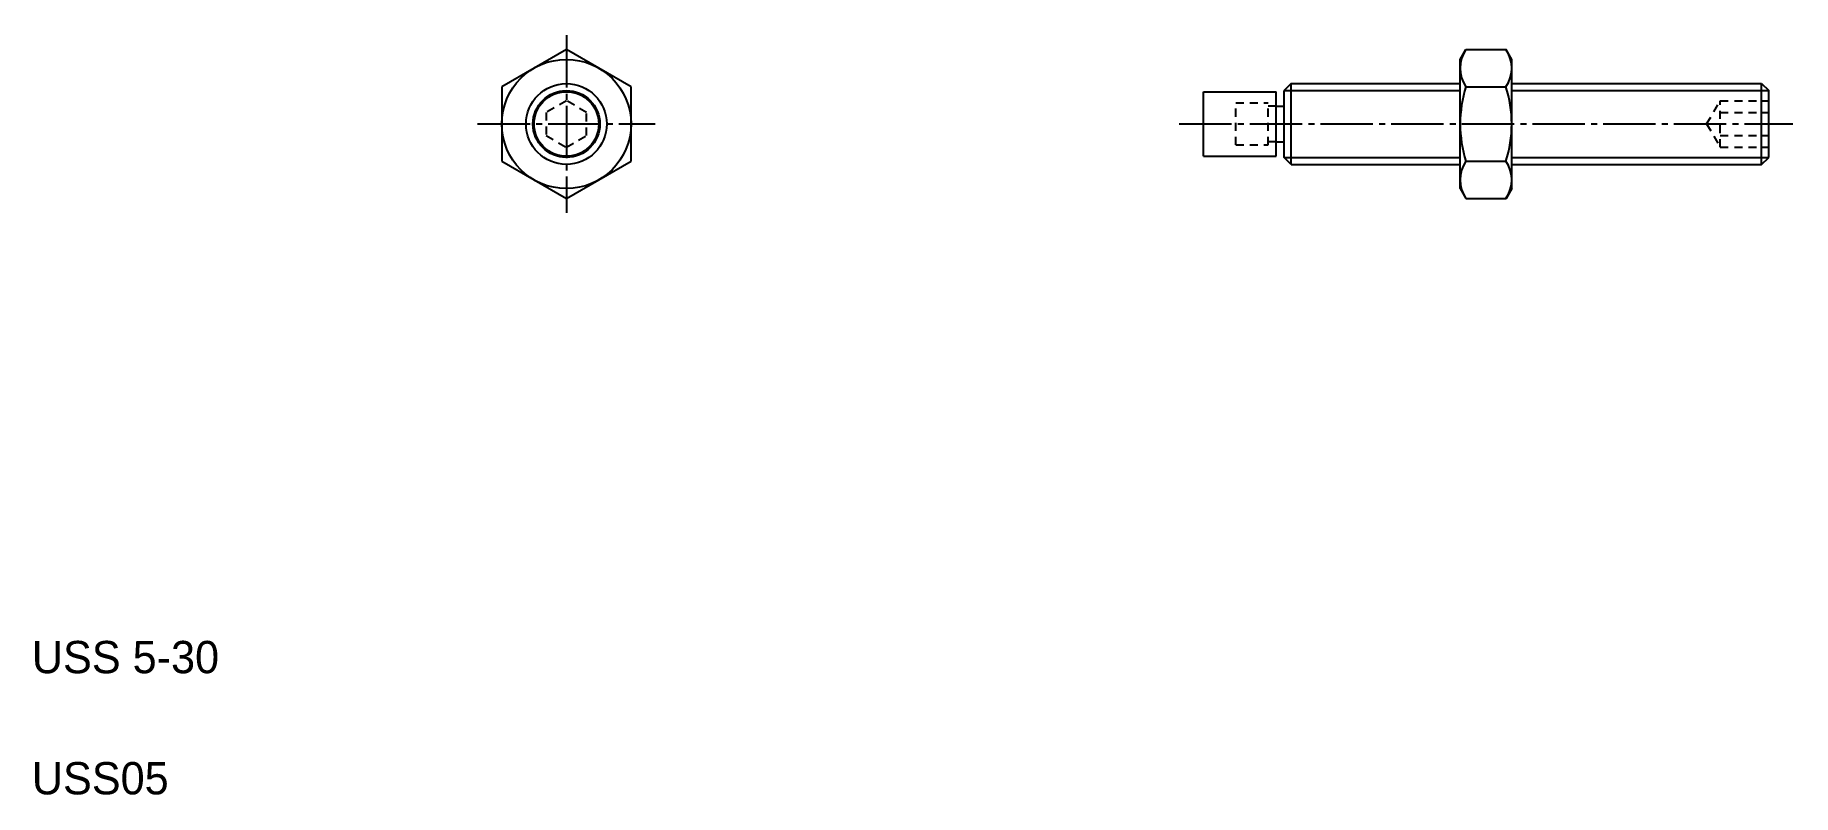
# Model space of a CAD drawing. Extents: x 5 to 114, y 5 to 52.
import ezdxf

# ---------------------------------------------------------------- set-up
doc = ezdxf.new("R2010")
doc.units = 0
doc.header["$LTSCALE"] = 0.25
doc.linetypes.add('CENTER', pattern=[17.5, 13, -1.5, 1.5, -1.5])
doc.linetypes.add('DASHED', pattern=[3.5, 2, -1.5])
doc.layers.get('0').update_dxf_attribs({"linetype": 'CONTINUOUS'})
doc.layers.add('CENTER', color=1, linetype='CENTER')

msp = doc.modelspace()

# ---------------------------------------------------------------- linework, layer by layer
at = {"color": 7, "linetype": 'CONTINUOUS'}
for p, q in [((38.1, 51.12), (34.1, 48.81)), ((42.1, 48.81), (38.1, 51.12)), ((93.44, 50.5), (93.79, 51.12)), ((93.44, 42.5), (93.44, 50.5)), ((93.79, 51.12), (96.28, 51.12)), ((96.64, 50.5), (96.28, 51.12)), ((96.64, 42.5), (96.64, 50.5)), ((82.97, 49), (82.54, 48.57)), ((82.97, 49), (93.44, 49)), ((82.97, 44), (82.97, 49)), ((96.64, 49), (112.1, 49)), ((112.1, 44), (112.1, 49)), ((112.1, 49), (112.54, 48.57)), ((34.1, 48.81), (34.1, 44.19)), ((42.1, 44.19), (42.1, 48.81)), ((77.54, 48.5), (82.04, 48.5)), ((77.54, 44.5), (77.54, 48.5)), ((82.04, 44.5), (82.04, 48.5)), ((82.54, 44.43), (82.54, 48.57)), ((93.79, 48.81), (96.28, 48.81)), ((112.54, 44.43), (112.54, 48.57)), ((82.04, 47.6), (82.54, 47.6)), ((82.04, 45.4), (82.54, 45.4)), ((34.1, 44.19), (38.1, 41.88)), ((38.1, 41.88), (42.1, 44.19)), ((77.54, 44.5), (82.04, 44.5)), ((82.97, 44), (82.54, 44.43)), ((82.97, 44), (93.44, 44)), ((93.79, 44.19), (96.28, 44.19)), ((96.64, 44), (112.1, 44)), ((112.1, 44), (112.54, 44.43)), ((93.44, 42.5), (93.79, 41.88)), ((96.64, 42.5), (96.28, 41.88)), ((93.79, 41.88), (96.28, 41.88))]:
    msp.add_line(p, q, dxfattribs=at)
at = {"color": 3, "linetype": 'DASHED'}
for p, q in [((38.1, 47.94), (36.85, 47.22)), ((39.35, 47.22), (38.1, 47.94)), ((108.7, 46.5), (109.54, 47.94)), ((109.54, 47.94), (112.54, 47.94)), ((109.54, 45.06), (109.54, 47.94)), ((36.85, 47.22), (36.85, 45.78)), ((39.35, 45.78), (39.35, 47.22)), ((79.54, 47.8), (81.54, 47.8)), ((79.54, 45.2), (79.54, 47.8)), ((81.54, 45.2), (81.54, 47.8)), ((82.04, 47.6), (81.54, 47.6)), ((109.54, 47.22), (112.54, 47.22)), ((36.85, 45.78), (38.1, 45.06)), ((38.1, 45.06), (39.35, 45.78)), ((108.7, 46.5), (109.54, 45.06)), ((109.54, 45.78), (112.54, 45.78)), ((79.54, 45.2), (81.54, 45.2)), ((82.04, 45.4), (81.54, 45.4)), ((109.54, 45.06), (112.54, 45.06))]:
    msp.add_line(p, q, dxfattribs=at)
at = {"color": 3, "linetype": 'CONTINUOUS'}
for p, q in [((82.54, 48.57), (93.44, 48.57)), ((96.64, 48.57), (112.54, 48.57)), ((82.54, 44.43), (93.44, 44.43)), ((96.64, 44.43), (112.54, 44.43))]:
    msp.add_line(p, q, dxfattribs=at)
for p, q in [((85.26, 44.43), (85.26, 44.43)), ((87.99, 44.43), (87.99, 44.43))]:
    msp.add_line(p, q)
at = {"color": 7, "linetype": 'CONTINUOUS'}
for radius in [4, 2.5]:
    msp.add_circle((38.1, 46.5), radius, dxfattribs=at)
at = {"color": 3, "linetype": 'CONTINUOUS'}
msp.add_circle((38.1, 46.5), 2.07, dxfattribs=at)
msp.add_circle((38.1, 46.5), 2)
for centre, radius, start, end in [((95.48, 49.96), 2.04, 145.6155, 214.3846), ((94.59, 49.96), 2.04, 325.6154, 34.3845), ((101.08, 46.5), 7.64, 162.4122, 197.5879), ((88.99, 46.5), 7.64, 342.4121, 17.5878), ((95.48, 43.04), 2.04, 145.6154, 214.3845), ((94.59, 43.04), 2.04, 325.6155, 34.3846)]:
    msp.add_arc(centre, radius, start, end)
at = {"layer": 'CENTER', "color": 1, "linetype": 'CENTER'}
for p, q in [((38.1, 52), (38.1, 41)), ((32.6, 46.5), (43.6, 46.5)), ((76.04, 46.5), (114.04, 46.5))]:
    msp.add_line(p, q, dxfattribs=at)

# ---------------------------------------------------------------- texts
for s, p in [('USS 5-30', (5, 12.5)), ('USS05', (5, 5))]:
    msp.add_text(s, height=2).set_placement(p)

doc.saveas('drawing.dxf')
